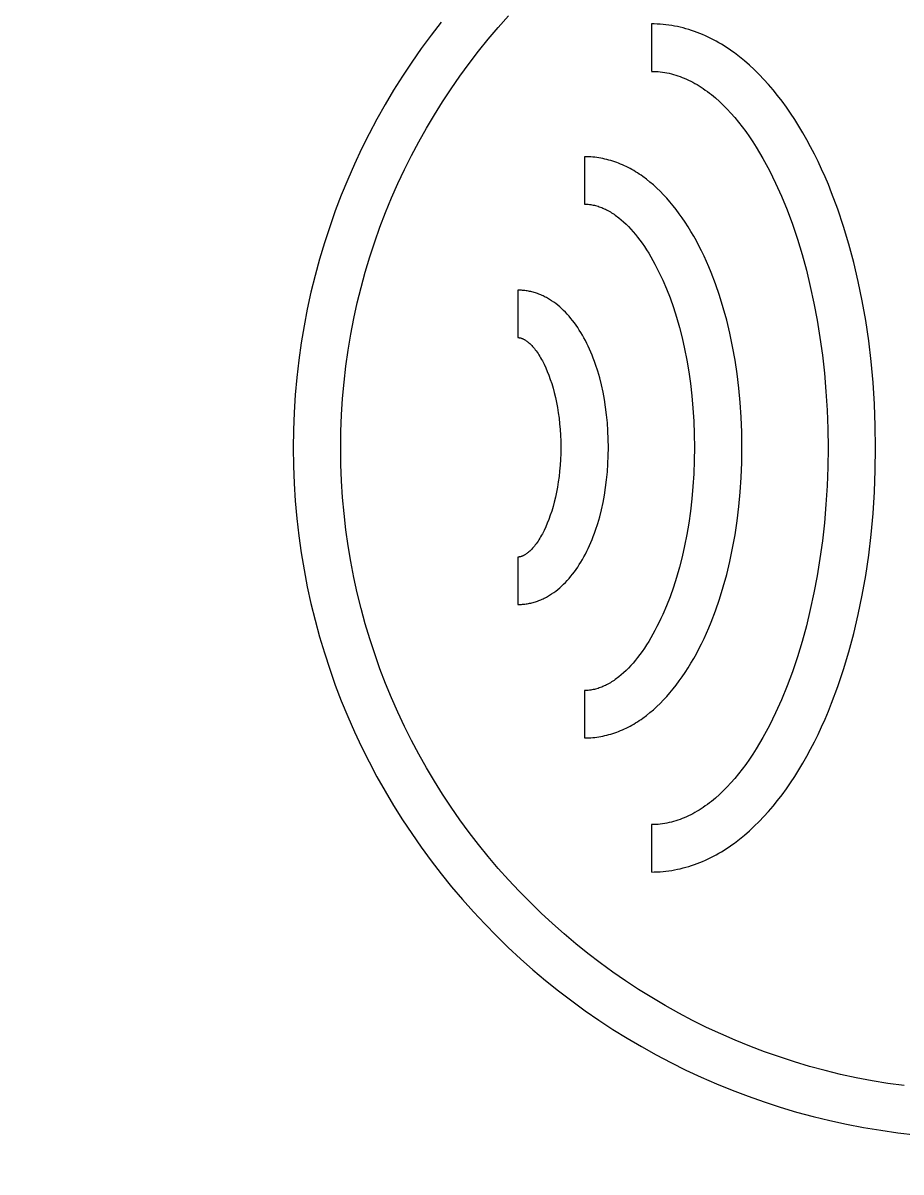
# Model space of a CAD drawing. Header units: millimetres. Extents: x -219 to 4970, y -9 to 3393.
# Drawn here: x 497.99 to 532.2, y 3040.81 to 3085.62 of the extents above; entities that cross this region are included whole.
import ezdxf

# ---------------------------------------------------------------- set-up
doc = ezdxf.new("R2010")
doc.units = ezdxf.units.MM
doc.layers.add('ZANO_R', color=7, linetype='Continuous', lineweight=0)
doc.layers.add('ZANO_W', color=1, linetype='Continuous', lineweight=0)
doc.styles.add('Arial', font='arial.ttf')
doc.styles.get("Standard").update_dxf_attribs({"font": 'ARIALUNI.TTF'})
doc.dimstyles.new('pl i ang', dxfattribs={"dimtxt": 50, "dimasz": 50, "dimexe": 1.25, "dimexo": 0.625, "dimgap": 10, "dimtad": 1, "dimtoh": 1, "dimtxsty": 'Standard', "dimcen": 2.5, "dimclrd": 1, "dimclre": 1, "dimclrt": 1, "dimadec": 0, "dimazin": 0, "dimtfac": 1, "dimtmove": 0, "dimatfit": 3, "dimfxl": 1, "dimarcsym": 1})

# ---------------------------------------------------------------- blocks, each defined once
blk = doc.blocks.new('*D480')
at = {"layer": 'ZANO_W', "color": 1, "lineweight": -2}
blk.add_arc((3941.475, 2679.364), 150.809, 99.55169, 164.75824, dxfattribs=at)
at = {"layer": 'ZANO_W', "color": 1}
for points in [[(3916.675, 2821.419), (3916.226, 2834.745), (3956.428, 2829.43)], [(3789.363, 2719.894), (3802.578, 2718.126), (3790.666, 2679.364)]]:
    blk.add_solid(points, dxfattribs=at)
at = {"layer": 'ZANO_W', "color": 1, "insert": (3819.669, 2813.909), "char_height": 40, "attachment_point": 5, "rotation": 42.155, "style": 'Arial'}
blk.add_mtext('96%%d', dxfattribs=at)

msp = doc.modelspace()

# ---------------------------------------------------------------- linework, layer by layer
at = {"layer": 'ZANO_R'}
for p, q in [((516.51, 3085.445), (516.911, 3085.895)), ((514.283, 3085.657), (513.888, 3085.143)), ((516.12, 3084.985), (516.51, 3085.445)), ((522.589, 3085.581), (522.474, 3085.583)), ((522.474, 3085.583), (522.474, 3083.735)), ((522.703, 3085.577), (522.589, 3085.581)), ((522.817, 3085.571), (522.703, 3085.577)), ((522.931, 3085.561), (522.817, 3085.571)), ((523.044, 3085.55), (522.931, 3085.561)), ((523.156, 3085.535), (523.044, 3085.55)), ((523.268, 3085.518), (523.156, 3085.535)), ((523.38, 3085.499), (523.268, 3085.518)), ((523.491, 3085.477), (523.38, 3085.499)), ((523.602, 3085.452), (523.491, 3085.477)), ((523.712, 3085.425), (523.602, 3085.452)), ((523.822, 3085.395), (523.712, 3085.425)), ((523.931, 3085.363), (523.822, 3085.395)), ((524.04, 3085.329), (523.931, 3085.363)), ((513.888, 3085.143), (513.505, 3084.62)), ((515.741, 3084.516), (516.12, 3084.985)), ((524.149, 3085.292), (524.04, 3085.329)), ((524.257, 3085.252), (524.149, 3085.292)), ((524.364, 3085.21), (524.257, 3085.252)), ((524.471, 3085.166), (524.364, 3085.21)), ((524.577, 3085.12), (524.471, 3085.166)), ((524.683, 3085.071), (524.577, 3085.12)), ((524.788, 3085.019), (524.683, 3085.071)), ((524.893, 3084.965), (524.788, 3085.019)), ((524.997, 3084.909), (524.893, 3084.965)), ((525.1, 3084.851), (524.997, 3084.909)), ((513.505, 3084.62), (513.134, 3084.088)), ((515.373, 3084.038), (515.741, 3084.516)), ((525.203, 3084.79), (525.1, 3084.851)), ((525.305, 3084.727), (525.203, 3084.79)), ((525.407, 3084.662), (525.305, 3084.727)), ((525.508, 3084.595), (525.407, 3084.662)), ((525.609, 3084.525), (525.508, 3084.595)), ((525.709, 3084.453), (525.609, 3084.525)), ((525.907, 3084.303), (525.709, 3084.453)), ((513.134, 3084.088), (512.776, 3083.546)), ((515.016, 3083.551), (515.373, 3084.038)), ((526.102, 3084.144), (525.907, 3084.303)), ((526.295, 3083.976), (526.102, 3084.144)), ((512.776, 3083.546), (512.431, 3082.995)), ((514.671, 3083.055), (515.016, 3083.551)), ((522.474, 3083.734), (522.562, 3083.733)), ((522.562, 3083.733), (522.649, 3083.729)), ((522.649, 3083.729), (522.736, 3083.723)), ((522.736, 3083.723), (522.822, 3083.715)), ((522.822, 3083.715), (522.909, 3083.704)), ((522.909, 3083.704), (522.995, 3083.69)), ((522.995, 3083.69), (523.081, 3083.675)), ((523.081, 3083.675), (523.167, 3083.657)), ((523.167, 3083.657), (523.252, 3083.636)), ((523.252, 3083.636), (523.337, 3083.614)), ((523.337, 3083.614), (523.422, 3083.589)), ((523.422, 3083.589), (523.506, 3083.561)), ((523.506, 3083.561), (523.591, 3083.532)), ((526.485, 3083.8), (526.295, 3083.976)), ((526.672, 3083.615), (526.485, 3083.8)), ((526.857, 3083.422), (526.672, 3083.615)), ((523.591, 3083.532), (523.674, 3083.5)), ((523.674, 3083.5), (523.758, 3083.466)), ((523.758, 3083.466), (523.841, 3083.43)), ((523.841, 3083.43), (523.924, 3083.391)), ((523.924, 3083.391), (524.007, 3083.35)), ((524.007, 3083.35), (524.089, 3083.307)), ((524.089, 3083.307), (524.171, 3083.262)), ((524.171, 3083.262), (524.253, 3083.215)), ((524.253, 3083.215), (524.334, 3083.166)), ((524.334, 3083.166), (524.415, 3083.114)), ((524.415, 3083.114), (524.495, 3083.061)), ((527.038, 3083.221), (526.857, 3083.422)), ((527.217, 3083.012), (527.038, 3083.221)), ((512.431, 3082.995), (512.099, 3082.436)), ((514.338, 3082.55), (514.671, 3083.055)), ((524.495, 3083.061), (524.575, 3083.005)), ((524.575, 3083.005), (524.655, 3082.948)), ((524.655, 3082.948), (524.734, 3082.888)), ((524.734, 3082.888), (524.813, 3082.826)), ((524.813, 3082.826), (524.891, 3082.762)), ((524.891, 3082.762), (524.969, 3082.696)), ((524.969, 3082.696), (525.124, 3082.559)), ((527.392, 3082.795), (527.217, 3083.012)), ((527.565, 3082.571), (527.392, 3082.795)), ((512.099, 3082.436), (511.78, 3081.868)), ((514.017, 3082.038), (514.338, 3082.55)), ((525.124, 3082.559), (525.277, 3082.413)), ((525.277, 3082.413), (525.428, 3082.26)), ((525.428, 3082.26), (525.577, 3082.099)), ((527.734, 3082.339), (527.565, 3082.571)), ((527.9, 3082.099), (527.734, 3082.339)), ((511.78, 3081.868), (511.475, 3081.292)), ((513.707, 3081.517), (514.017, 3082.038)), ((525.577, 3082.099), (525.724, 3081.931)), ((525.724, 3081.931), (525.869, 3081.756)), ((525.869, 3081.756), (526.012, 3081.573)), ((528.063, 3081.852), (527.9, 3082.099)), ((528.223, 3081.597), (528.063, 3081.852)), ((513.41, 3080.988), (513.707, 3081.517)), ((526.012, 3081.573), (526.153, 3081.383)), ((526.153, 3081.383), (526.292, 3081.186)), ((528.379, 3081.336), (528.223, 3081.597)), ((528.531, 3081.067), (528.379, 3081.336)), ((511.475, 3081.292), (511.183, 3080.708)), ((513.126, 3080.451), (513.41, 3080.988)), ((526.292, 3081.186), (526.428, 3080.982)), ((526.428, 3080.982), (526.563, 3080.772)), ((528.681, 3080.792), (528.531, 3081.067)), ((511.183, 3080.708), (510.905, 3080.116)), ((512.854, 3079.907), (513.126, 3080.451)), ((519.951, 3080.403), (519.871, 3080.404)), ((519.871, 3080.404), (519.871, 3078.555)), ((520.031, 3080.4), (519.951, 3080.403)), ((526.563, 3080.772), (526.694, 3080.555)), ((526.694, 3080.555), (526.824, 3080.332)), ((528.826, 3080.509), (528.681, 3080.792)), ((528.968, 3080.221), (528.826, 3080.509)), ((510.905, 3080.116), (510.642, 3079.516)), ((520.111, 3080.395), (520.031, 3080.4)), ((520.191, 3080.389), (520.111, 3080.395)), ((520.27, 3080.381), (520.191, 3080.389)), ((520.349, 3080.371), (520.27, 3080.381)), ((520.428, 3080.36), (520.349, 3080.371)), ((520.507, 3080.346), (520.428, 3080.36)), ((520.585, 3080.331), (520.507, 3080.346)), ((520.662, 3080.314), (520.585, 3080.331)), ((520.74, 3080.296), (520.662, 3080.314)), ((520.817, 3080.275), (520.74, 3080.296)), ((520.894, 3080.253), (520.817, 3080.275)), ((520.97, 3080.23), (520.894, 3080.253)), ((521.046, 3080.204), (520.97, 3080.23)), ((521.122, 3080.177), (521.046, 3080.204)), ((521.197, 3080.149), (521.122, 3080.177)), ((521.272, 3080.118), (521.197, 3080.149)), ((521.347, 3080.086), (521.272, 3080.118)), ((521.421, 3080.053), (521.347, 3080.086)), ((521.495, 3080.018), (521.421, 3080.053)), ((521.568, 3079.981), (521.495, 3080.018)), ((521.642, 3079.942), (521.568, 3079.981)), ((526.824, 3080.332), (526.95, 3080.102)), ((526.95, 3080.102), (527.075, 3079.866)), ((529.106, 3079.925), (528.968, 3080.221)), ((510.642, 3079.516), (510.392, 3078.908)), ((512.596, 3079.356), (512.854, 3079.907)), ((521.714, 3079.902), (521.642, 3079.942)), ((521.786, 3079.861), (521.714, 3079.902)), ((521.858, 3079.818), (521.786, 3079.861)), ((521.93, 3079.773), (521.858, 3079.818)), ((522.001, 3079.727), (521.93, 3079.773)), ((522.071, 3079.679), (522.001, 3079.727)), ((522.141, 3079.63), (522.071, 3079.679)), ((522.28, 3079.527), (522.141, 3079.63)), ((522.418, 3079.417), (522.28, 3079.527)), ((527.075, 3079.866), (527.196, 3079.624)), ((527.196, 3079.624), (527.315, 3079.376)), ((529.241, 3079.623), (529.106, 3079.925)), ((529.371, 3079.315), (529.241, 3079.623)), ((512.35, 3078.797), (512.596, 3079.356)), ((522.553, 3079.302), (522.418, 3079.417)), ((522.686, 3079.182), (522.553, 3079.302)), ((522.818, 3079.055), (522.686, 3079.182)), ((527.315, 3079.376), (527.545, 3078.863)), ((529.498, 3079), (529.371, 3079.315)), ((510.392, 3078.908), (510.158, 3078.294)), ((512.118, 3078.231), (512.35, 3078.797)), ((522.947, 3078.923), (522.818, 3079.055)), ((523.075, 3078.785), (522.947, 3078.923)), ((523.2, 3078.642), (523.075, 3078.785)), ((523.323, 3078.494), (523.2, 3078.642)), ((527.545, 3078.863), (527.763, 3078.327)), ((529.739, 3078.354), (529.498, 3079)), ((510.158, 3078.294), (509.938, 3077.672)), ((511.899, 3077.659), (512.118, 3078.231)), ((519.871, 3078.555), (519.918, 3078.554)), ((519.918, 3078.554), (519.966, 3078.552)), ((519.966, 3078.552), (520.014, 3078.549)), ((520.014, 3078.549), (520.061, 3078.544)), ((520.061, 3078.544), (520.109, 3078.537)), ((520.109, 3078.537), (520.157, 3078.53)), ((520.157, 3078.53), (520.205, 3078.521)), ((520.205, 3078.521), (520.252, 3078.51)), ((520.252, 3078.51), (520.3, 3078.498)), ((520.3, 3078.498), (520.348, 3078.485)), ((520.348, 3078.485), (520.396, 3078.47)), ((520.396, 3078.47), (520.444, 3078.454)), ((520.444, 3078.454), (520.492, 3078.437)), ((520.492, 3078.437), (520.54, 3078.418)), ((520.54, 3078.418), (520.588, 3078.398)), ((520.588, 3078.398), (520.636, 3078.377)), ((520.636, 3078.377), (520.684, 3078.354)), ((520.684, 3078.354), (520.732, 3078.33)), ((520.732, 3078.33), (520.779, 3078.305)), ((520.779, 3078.305), (520.827, 3078.278)), ((520.827, 3078.278), (520.875, 3078.25)), ((520.875, 3078.25), (520.923, 3078.221)), ((520.923, 3078.221), (520.97, 3078.191)), ((520.97, 3078.191), (521.018, 3078.159)), ((523.444, 3078.34), (523.323, 3078.494)), ((523.563, 3078.181), (523.444, 3078.34)), ((523.68, 3078.016), (523.563, 3078.181)), ((527.763, 3078.327), (527.97, 3077.77)), ((529.964, 3077.683), (529.739, 3078.354)), ((521.018, 3078.159), (521.065, 3078.126)), ((521.065, 3078.126), (521.112, 3078.092)), ((521.112, 3078.092), (521.159, 3078.056)), ((521.159, 3078.056), (521.207, 3078.019)), ((521.207, 3078.019), (521.3, 3077.942)), ((521.3, 3077.942), (521.394, 3077.859)), ((521.394, 3077.859), (521.486, 3077.772)), ((521.486, 3077.772), (521.578, 3077.68)), ((523.794, 3077.847), (523.68, 3078.016)), ((523.906, 3077.673), (523.794, 3077.847)), ((527.97, 3077.77), (528.164, 3077.192)), ((509.938, 3077.672), (509.733, 3077.044)), ((511.694, 3077.08), (511.899, 3077.659)), ((521.578, 3077.68), (521.67, 3077.583)), ((521.67, 3077.583), (521.761, 3077.481)), ((521.761, 3077.481), (521.85, 3077.375)), ((521.85, 3077.375), (521.939, 3077.264)), ((524.016, 3077.493), (523.906, 3077.673)), ((524.123, 3077.309), (524.016, 3077.493)), ((524.228, 3077.121), (524.123, 3077.309)), ((530.172, 3076.991), (529.964, 3077.683)), ((509.733, 3077.044), (509.543, 3076.409)), ((511.503, 3076.495), (511.694, 3077.08)), ((521.939, 3077.264), (522.028, 3077.148)), ((522.028, 3077.148), (522.115, 3077.028)), ((522.115, 3077.028), (522.201, 3076.904)), ((522.201, 3076.904), (522.286, 3076.774)), ((524.33, 3076.927), (524.228, 3077.121)), ((524.43, 3076.729), (524.33, 3076.927)), ((528.164, 3077.192), (528.345, 3076.596)), ((530.363, 3076.277), (530.172, 3076.991)), ((509.543, 3076.409), (509.368, 3075.767)), ((511.326, 3075.903), (511.503, 3076.495)), ((522.286, 3076.774), (522.37, 3076.641)), ((522.37, 3076.641), (522.452, 3076.503)), ((522.452, 3076.503), (522.534, 3076.361)), ((524.527, 3076.527), (524.43, 3076.729)), ((524.621, 3076.32), (524.527, 3076.527)), ((528.345, 3076.596), (528.513, 3075.981)), ((522.534, 3076.361), (522.614, 3076.215)), ((522.614, 3076.215), (522.693, 3076.064)), ((522.693, 3076.064), (522.77, 3075.909)), ((524.713, 3076.108), (524.621, 3076.32)), ((524.802, 3075.893), (524.713, 3076.108)), ((528.513, 3075.981), (528.667, 3075.349)), ((530.536, 3075.542), (530.363, 3076.277)), ((509.368, 3075.767), (509.209, 3075.12)), ((511.164, 3075.306), (511.326, 3075.903)), ((522.77, 3075.909), (522.846, 3075.751)), ((522.846, 3075.751), (522.92, 3075.588)), ((522.92, 3075.588), (523.064, 3075.25)), ((524.971, 3075.45), (524.802, 3075.893)), ((530.69, 3074.788), (530.536, 3075.542)), ((509.209, 3075.12), (509.066, 3074.466)), ((511.016, 3074.703), (511.164, 3075.306)), ((517.314, 3075.2), (517.267, 3075.2)), ((517.267, 3075.2), (517.267, 3073.64)), ((517.361, 3075.198), (517.314, 3075.2)), ((517.408, 3075.196), (517.361, 3075.198)), ((517.455, 3075.192), (517.408, 3075.196)), ((517.501, 3075.188), (517.455, 3075.192)), ((517.547, 3075.183), (517.501, 3075.188)), ((517.593, 3075.177), (517.547, 3075.183)), ((517.639, 3075.17), (517.593, 3075.177)), ((517.684, 3075.162), (517.639, 3075.17)), ((517.73, 3075.153), (517.684, 3075.162)), ((517.775, 3075.143), (517.73, 3075.153)), ((517.82, 3075.132), (517.775, 3075.143)), ((517.864, 3075.12), (517.82, 3075.132)), ((517.909, 3075.108), (517.864, 3075.12)), ((517.953, 3075.094), (517.909, 3075.108)), ((517.997, 3075.08), (517.953, 3075.094)), ((518.041, 3075.065), (517.997, 3075.08)), ((518.084, 3075.049), (518.041, 3075.065)), ((518.128, 3075.032), (518.084, 3075.049)), ((518.171, 3075.014), (518.128, 3075.032)), ((523.064, 3075.25), (523.201, 3074.897)), ((525.129, 3074.99), (524.971, 3075.45)), ((528.667, 3075.349), (528.807, 3074.7)), ((510.883, 3074.094), (511.016, 3074.703)), ((518.214, 3074.995), (518.171, 3075.014)), ((518.256, 3074.976), (518.214, 3074.995)), ((518.299, 3074.955), (518.256, 3074.976)), ((518.341, 3074.934), (518.299, 3074.955)), ((518.382, 3074.912), (518.341, 3074.934)), ((518.424, 3074.889), (518.382, 3074.912)), ((518.465, 3074.865), (518.424, 3074.889)), ((518.507, 3074.84), (518.465, 3074.865)), ((518.588, 3074.789), (518.507, 3074.84)), ((518.668, 3074.734), (518.588, 3074.789)), ((518.747, 3074.676), (518.668, 3074.734)), ((518.825, 3074.614), (518.747, 3074.676)), ((518.902, 3074.55), (518.825, 3074.614)), ((523.201, 3074.897), (523.33, 3074.528)), ((525.275, 3074.516), (525.129, 3074.99)), ((528.807, 3074.7), (528.932, 3074.037)), ((530.826, 3074.016), (530.69, 3074.788)), ((509.066, 3074.466), (508.939, 3073.807)), ((518.978, 3074.482), (518.902, 3074.55)), ((519.053, 3074.412), (518.978, 3074.482)), ((519.126, 3074.338), (519.053, 3074.412)), ((519.198, 3074.262), (519.126, 3074.338)), ((519.269, 3074.182), (519.198, 3074.262)), ((519.339, 3074.1), (519.269, 3074.182)), ((523.33, 3074.528), (523.452, 3074.145)), ((523.452, 3074.145), (523.566, 3073.748)), ((525.409, 3074.026), (525.275, 3074.516)), ((508.939, 3073.807), (508.828, 3073.142)), ((510.764, 3073.48), (510.883, 3074.094)), ((519.407, 3074.015), (519.339, 3074.1)), ((519.474, 3073.927), (519.407, 3074.015)), ((519.539, 3073.836), (519.474, 3073.927)), ((519.603, 3073.742), (519.539, 3073.836)), ((519.666, 3073.646), (519.603, 3073.742)), ((523.566, 3073.748), (523.671, 3073.336)), ((525.53, 3073.523), (525.409, 3074.026)), ((528.932, 3074.037), (529.042, 3073.358)), ((530.942, 3073.226), (530.826, 3074.016)), ((510.661, 3072.861), (510.764, 3073.48)), ((517.267, 3073.64), (517.267, 3073.372)), ((517.267, 3073.372), (517.267, 3073.357)), ((517.267, 3073.357), (517.267, 3073.352)), ((517.267, 3073.352), (517.275, 3073.352)), ((517.275, 3073.352), (517.283, 3073.351)), ((517.283, 3073.351), (517.291, 3073.351)), ((517.291, 3073.351), (517.299, 3073.35)), ((517.299, 3073.35), (517.307, 3073.35)), ((517.307, 3073.35), (517.315, 3073.349)), ((517.315, 3073.349), (517.323, 3073.348)), ((517.323, 3073.348), (517.331, 3073.347)), ((517.331, 3073.347), (517.339, 3073.345)), ((517.339, 3073.345), (517.347, 3073.344)), ((517.347, 3073.344), (517.363, 3073.34)), ((517.363, 3073.34), (517.38, 3073.336)), ((517.38, 3073.336), (517.396, 3073.332)), ((517.396, 3073.332), (517.413, 3073.327)), ((517.413, 3073.327), (517.429, 3073.321)), ((517.429, 3073.321), (517.446, 3073.314)), ((517.446, 3073.314), (517.463, 3073.307)), ((517.463, 3073.307), (517.48, 3073.3)), ((517.48, 3073.3), (517.497, 3073.291)), ((517.497, 3073.291), (517.514, 3073.283)), ((517.514, 3073.283), (517.531, 3073.273)), ((517.531, 3073.273), (517.548, 3073.263)), ((517.548, 3073.263), (517.565, 3073.253)), ((517.565, 3073.253), (517.583, 3073.242)), ((517.583, 3073.242), (517.6, 3073.23)), ((519.728, 3073.547), (519.666, 3073.646)), ((519.787, 3073.446), (519.728, 3073.547)), ((519.846, 3073.342), (519.787, 3073.446)), ((519.903, 3073.235), (519.846, 3073.342)), ((519.958, 3073.127), (519.903, 3073.235)), ((523.671, 3073.336), (523.767, 3072.911)), ((525.639, 3073.006), (525.53, 3073.523)), ((529.042, 3073.358), (529.137, 3072.667)), ((508.828, 3073.142), (508.734, 3072.472)), ((510.573, 3072.237), (510.661, 3072.861)), ((517.6, 3073.23), (517.617, 3073.217)), ((517.617, 3073.217), (517.635, 3073.205)), ((517.635, 3073.205), (517.652, 3073.191)), ((517.652, 3073.191), (517.67, 3073.177)), ((517.67, 3073.177), (517.687, 3073.163)), ((517.687, 3073.163), (517.705, 3073.147)), ((517.705, 3073.147), (517.74, 3073.115)), ((517.74, 3073.115), (517.775, 3073.081)), ((517.775, 3073.081), (517.811, 3073.045)), ((517.811, 3073.045), (517.846, 3073.006)), ((517.846, 3073.006), (517.881, 3072.965)), ((517.881, 3072.965), (517.917, 3072.922)), ((517.917, 3072.922), (517.952, 3072.877)), ((517.952, 3072.877), (517.987, 3072.83)), ((517.987, 3072.83), (518.022, 3072.781)), ((520.012, 3073.015), (519.958, 3073.127)), ((520.064, 3072.901), (520.012, 3073.015)), ((520.115, 3072.785), (520.064, 3072.901)), ((520.164, 3072.667), (520.115, 3072.785)), ((523.767, 3072.911), (523.853, 3072.473)), ((525.734, 3072.477), (525.639, 3073.006)), ((531.038, 3072.419), (530.942, 3073.226)), ((508.734, 3072.472), (508.656, 3071.797)), ((518.022, 3072.781), (518.057, 3072.729)), ((518.057, 3072.729), (518.091, 3072.676)), ((518.091, 3072.676), (518.125, 3072.62)), ((518.125, 3072.62), (518.159, 3072.563)), ((518.159, 3072.563), (518.193, 3072.503)), ((518.193, 3072.503), (518.226, 3072.442)), ((518.226, 3072.442), (518.292, 3072.313)), ((520.212, 3072.546), (520.164, 3072.667)), ((520.257, 3072.423), (520.212, 3072.546)), ((520.301, 3072.298), (520.257, 3072.423)), ((523.853, 3072.473), (523.929, 3072.022)), ((525.815, 3071.936), (525.734, 3072.477)), ((529.137, 3072.667), (529.215, 3071.964)), ((531.113, 3071.597), (531.038, 3072.419)), ((510.501, 3071.608), (510.573, 3072.237)), ((518.292, 3072.313), (518.356, 3072.177)), ((518.356, 3072.177), (518.418, 3072.032)), ((518.418, 3072.032), (518.477, 3071.881)), ((520.384, 3072.041), (520.301, 3072.298)), ((520.46, 3071.776), (520.384, 3072.041)), ((523.929, 3072.022), (523.995, 3071.559)), ((525.882, 3071.383), (525.815, 3071.936)), ((529.215, 3071.964), (529.277, 3071.249)), ((508.656, 3071.797), (508.595, 3071.116)), ((510.444, 3070.974), (510.501, 3071.608)), ((518.477, 3071.881), (518.535, 3071.722)), ((518.535, 3071.722), (518.589, 3071.557)), ((518.589, 3071.557), (518.641, 3071.384)), ((520.529, 3071.503), (520.46, 3071.776)), ((520.591, 3071.223), (520.529, 3071.503)), ((523.995, 3071.559), (524.05, 3071.084)), ((531.168, 3070.76), (531.113, 3071.597)), ((508.595, 3071.116), (508.552, 3070.431)), ((518.641, 3071.384), (518.689, 3071.205)), ((518.689, 3071.205), (518.734, 3071.018)), ((518.734, 3071.018), (518.776, 3070.826)), ((520.645, 3070.935), (520.591, 3071.223)), ((524.05, 3071.084), (524.093, 3070.597)), ((525.936, 3070.82), (525.882, 3071.383)), ((529.277, 3071.249), (529.322, 3070.524)), ((510.403, 3070.336), (510.444, 3070.974)), ((518.776, 3070.826), (518.813, 3070.627)), ((518.813, 3070.627), (518.846, 3070.422)), ((520.691, 3070.64), (520.645, 3070.935)), ((520.729, 3070.338), (520.691, 3070.64)), ((524.093, 3070.597), (524.125, 3070.099)), ((525.974, 3070.246), (525.936, 3070.82)), ((531.201, 3069.91), (531.168, 3070.76)), ((508.552, 3070.431), (508.525, 3069.742)), ((510.379, 3069.694), (510.403, 3070.336)), ((518.846, 3070.422), (518.875, 3070.211)), ((518.875, 3070.211), (518.899, 3069.994)), ((520.759, 3070.03), (520.729, 3070.338)), ((524.125, 3070.099), (524.144, 3069.591)), ((525.997, 3069.663), (525.974, 3070.246)), ((529.322, 3070.524), (529.349, 3069.789)), ((508.525, 3069.742), (508.517, 3069.048)), ((510.371, 3069.048), (510.379, 3069.694)), ((518.899, 3069.994), (518.918, 3069.772)), ((518.918, 3069.772), (518.932, 3069.544)), ((520.78, 3069.716), (520.759, 3070.03)), ((520.793, 3069.397), (520.78, 3069.716)), ((526.005, 3069.072), (525.997, 3069.663)), ((529.349, 3069.789), (529.358, 3069.047)), ((531.212, 3069.047), (531.201, 3069.91)), ((518.932, 3069.544), (518.941, 3069.31)), ((518.941, 3069.31), (518.944, 3069.072)), ((520.798, 3069.072), (520.793, 3069.397)), ((524.144, 3069.591), (524.151, 3069.072)), ((508.517, 3069.048), (508.525, 3068.355)), ((510.379, 3068.402), (510.371, 3069.048)), ((518.941, 3068.833), (518.932, 3068.6)), ((518.944, 3069.072), (518.941, 3068.833)), ((520.793, 3068.747), (520.798, 3069.072)), ((524.151, 3069.072), (524.144, 3068.553)), ((525.997, 3068.48), (526.005, 3069.072)), ((529.358, 3069.047), (529.349, 3068.304)), ((531.201, 3068.183), (531.212, 3069.047)), ((508.525, 3068.355), (508.552, 3067.665)), ((510.403, 3067.76), (510.379, 3068.402)), ((518.918, 3068.372), (518.899, 3068.149)), ((518.932, 3068.6), (518.918, 3068.372)), ((520.759, 3068.113), (520.78, 3068.427)), ((520.78, 3068.427), (520.793, 3068.747)), ((524.144, 3068.553), (524.125, 3068.044)), ((525.974, 3067.897), (525.997, 3068.48)), ((529.349, 3068.304), (529.322, 3067.57)), ((518.875, 3067.933), (518.846, 3067.722)), ((518.899, 3068.149), (518.875, 3067.933)), ((520.729, 3067.805), (520.759, 3068.113)), ((524.125, 3068.044), (524.093, 3067.546)), ((525.936, 3067.324), (525.974, 3067.897)), ((531.168, 3067.333), (531.201, 3068.183)), ((508.552, 3067.665), (508.595, 3066.98)), ((510.444, 3067.122), (510.403, 3067.76)), ((518.813, 3067.517), (518.776, 3067.318)), ((518.846, 3067.722), (518.813, 3067.517)), ((520.645, 3067.209), (520.691, 3067.504)), ((520.691, 3067.504), (520.729, 3067.805)), ((524.093, 3067.546), (524.05, 3067.06)), ((529.322, 3067.57), (529.277, 3066.845)), ((508.595, 3066.98), (508.656, 3066.3)), ((510.501, 3066.489), (510.444, 3067.122)), ((518.734, 3067.125), (518.689, 3066.939)), ((518.776, 3067.318), (518.734, 3067.125)), ((520.591, 3066.921), (520.645, 3067.209)), ((524.05, 3067.06), (523.995, 3066.585)), ((525.882, 3066.761), (525.936, 3067.324)), ((531.113, 3066.496), (531.168, 3067.333)), ((518.589, 3066.587), (518.535, 3066.422)), ((518.641, 3066.76), (518.589, 3066.587)), ((518.689, 3066.939), (518.641, 3066.76)), ((520.46, 3066.368), (520.529, 3066.641)), ((520.529, 3066.641), (520.591, 3066.921)), ((523.995, 3066.585), (523.929, 3066.121)), ((525.815, 3066.208), (525.882, 3066.761)), ((529.277, 3066.845), (529.215, 3066.13)), ((508.656, 3066.3), (508.734, 3065.625)), ((510.573, 3065.86), (510.501, 3066.489)), ((518.418, 3066.111), (518.356, 3065.967)), ((518.477, 3066.263), (518.418, 3066.111)), ((518.535, 3066.422), (518.477, 3066.263)), ((520.301, 3065.846), (520.384, 3066.103)), ((520.384, 3066.103), (520.46, 3066.368)), ((523.929, 3066.121), (523.853, 3065.67)), ((525.734, 3065.666), (525.815, 3066.208)), ((529.215, 3066.13), (529.137, 3065.426)), ((531.038, 3065.674), (531.113, 3066.496)), ((508.734, 3065.625), (508.828, 3064.955)), ((510.661, 3065.236), (510.573, 3065.86)), ((518.193, 3065.641), (518.159, 3065.581)), ((518.226, 3065.702), (518.193, 3065.641)), ((518.292, 3065.831), (518.226, 3065.702)), ((518.356, 3065.967), (518.292, 3065.831)), ((520.212, 3065.598), (520.257, 3065.721)), ((520.257, 3065.721), (520.301, 3065.846)), ((523.853, 3065.67), (523.767, 3065.232)), ((525.639, 3065.137), (525.734, 3065.666)), ((530.942, 3064.868), (531.038, 3065.674)), ((510.764, 3064.616), (510.661, 3065.236)), ((517.881, 3065.179), (517.846, 3065.138)), ((517.917, 3065.222), (517.881, 3065.179)), ((517.952, 3065.267), (517.917, 3065.222)), ((517.987, 3065.314), (517.952, 3065.267)), ((518.022, 3065.363), (517.987, 3065.314)), ((518.057, 3065.415), (518.022, 3065.363)), ((518.091, 3065.468), (518.057, 3065.415)), ((518.125, 3065.524), (518.091, 3065.468)), ((518.159, 3065.581), (518.125, 3065.524)), ((520.012, 3065.129), (520.064, 3065.242)), ((520.064, 3065.242), (520.115, 3065.359)), ((520.115, 3065.359), (520.164, 3065.477)), ((520.164, 3065.477), (520.212, 3065.598)), ((523.767, 3065.232), (523.671, 3064.807)), ((529.137, 3065.426), (529.042, 3064.735)), ((508.828, 3064.955), (508.939, 3064.29)), ((517.275, 3064.792), (517.267, 3064.792)), ((517.267, 3064.792), (517.267, 3062.944)), ((517.283, 3064.793), (517.275, 3064.792)), ((517.291, 3064.793), (517.283, 3064.793)), ((517.299, 3064.794), (517.291, 3064.793)), ((517.307, 3064.794), (517.299, 3064.794)), ((517.315, 3064.795), (517.307, 3064.794)), ((517.323, 3064.796), (517.315, 3064.795)), ((517.331, 3064.797), (517.323, 3064.796)), ((517.339, 3064.799), (517.331, 3064.797)), ((517.347, 3064.8), (517.339, 3064.799)), ((517.363, 3064.804), (517.347, 3064.8)), ((517.38, 3064.808), (517.363, 3064.804)), ((517.396, 3064.812), (517.38, 3064.808)), ((517.413, 3064.817), (517.396, 3064.812)), ((517.429, 3064.823), (517.413, 3064.817)), ((517.446, 3064.83), (517.429, 3064.823)), ((517.463, 3064.837), (517.446, 3064.83)), ((517.48, 3064.844), (517.463, 3064.837)), ((517.497, 3064.853), (517.48, 3064.844)), ((517.514, 3064.861), (517.497, 3064.853)), ((517.531, 3064.871), (517.514, 3064.861)), ((517.548, 3064.881), (517.531, 3064.871)), ((517.565, 3064.891), (517.548, 3064.881)), ((517.583, 3064.902), (517.565, 3064.891)), ((517.6, 3064.914), (517.583, 3064.902)), ((517.617, 3064.927), (517.6, 3064.914)), ((517.635, 3064.939), (517.617, 3064.927)), ((517.652, 3064.953), (517.635, 3064.939)), ((517.67, 3064.967), (517.652, 3064.953)), ((517.687, 3064.981), (517.67, 3064.967)), ((517.705, 3064.997), (517.687, 3064.981)), ((517.74, 3065.029), (517.705, 3064.997)), ((517.775, 3065.063), (517.74, 3065.029)), ((517.811, 3065.099), (517.775, 3065.063)), ((517.846, 3065.138), (517.811, 3065.099)), ((519.787, 3064.698), (519.846, 3064.802)), ((519.846, 3064.802), (519.903, 3064.908)), ((519.903, 3064.908), (519.958, 3065.017)), ((519.958, 3065.017), (520.012, 3065.129)), ((523.671, 3064.807), (523.566, 3064.396)), ((525.53, 3064.621), (525.639, 3065.137)), ((529.042, 3064.735), (528.932, 3064.057)), ((530.826, 3064.078), (530.942, 3064.868)), ((508.939, 3064.29), (509.066, 3063.63)), ((510.883, 3064.002), (510.764, 3064.616)), ((519.474, 3064.217), (519.539, 3064.308)), ((519.539, 3064.308), (519.603, 3064.402)), ((519.603, 3064.402), (519.666, 3064.498)), ((519.666, 3064.498), (519.728, 3064.596)), ((519.728, 3064.596), (519.787, 3064.698)), ((523.566, 3064.396), (523.452, 3063.998)), ((525.409, 3064.117), (525.53, 3064.621)), ((511.016, 3063.394), (510.883, 3064.002)), ((519.126, 3063.806), (519.198, 3063.882)), ((519.198, 3063.882), (519.269, 3063.962)), ((519.269, 3063.962), (519.339, 3064.044)), ((519.339, 3064.044), (519.407, 3064.129)), ((519.407, 3064.129), (519.474, 3064.217)), ((523.452, 3063.998), (523.33, 3063.615)), ((525.275, 3063.628), (525.409, 3064.117)), ((528.932, 3064.057), (528.807, 3063.393)), ((530.69, 3063.305), (530.826, 3064.078)), ((509.066, 3063.63), (509.209, 3062.977)), ((511.164, 3062.791), (511.016, 3063.394)), ((518.588, 3063.355), (518.668, 3063.41)), ((518.668, 3063.41), (518.747, 3063.468)), ((518.747, 3063.468), (518.825, 3063.53)), ((518.825, 3063.53), (518.902, 3063.594)), ((518.902, 3063.594), (518.978, 3063.662)), ((518.978, 3063.662), (519.053, 3063.732)), ((519.053, 3063.732), (519.126, 3063.806)), ((523.33, 3063.615), (523.201, 3063.247)), ((525.129, 3063.153), (525.275, 3063.628)), ((528.807, 3063.393), (528.667, 3062.745)), ((509.209, 3062.977), (509.368, 3062.329)), ((517.267, 3062.944), (517.314, 3062.944)), ((517.314, 3062.944), (517.361, 3062.946)), ((517.361, 3062.946), (517.408, 3062.948)), ((517.408, 3062.948), (517.455, 3062.952)), ((517.455, 3062.952), (517.501, 3062.956)), ((517.501, 3062.956), (517.547, 3062.961)), ((517.547, 3062.961), (517.593, 3062.967)), ((517.593, 3062.967), (517.639, 3062.974)), ((517.639, 3062.974), (517.684, 3062.982)), ((517.684, 3062.982), (517.73, 3062.991)), ((517.73, 3062.991), (517.775, 3063.001)), ((517.775, 3063.001), (517.82, 3063.012)), ((517.82, 3063.012), (517.864, 3063.024)), ((517.864, 3063.024), (517.909, 3063.036)), ((517.909, 3063.036), (517.953, 3063.05)), ((517.953, 3063.05), (517.997, 3063.064)), ((517.997, 3063.064), (518.041, 3063.079)), ((518.041, 3063.079), (518.084, 3063.095)), ((518.084, 3063.095), (518.128, 3063.112)), ((518.128, 3063.112), (518.171, 3063.13)), ((518.171, 3063.13), (518.214, 3063.149)), ((518.214, 3063.149), (518.256, 3063.168)), ((518.256, 3063.168), (518.299, 3063.189)), ((518.299, 3063.189), (518.341, 3063.21)), ((518.341, 3063.21), (518.382, 3063.232)), ((518.382, 3063.232), (518.424, 3063.255)), ((518.424, 3063.255), (518.465, 3063.279)), ((518.465, 3063.279), (518.507, 3063.304)), ((518.507, 3063.304), (518.588, 3063.355)), ((523.201, 3063.247), (523.064, 3062.894)), ((524.971, 3062.694), (525.129, 3063.153)), ((530.536, 3062.551), (530.69, 3063.305)), ((511.326, 3062.193), (511.164, 3062.791)), ((522.92, 3062.556), (522.846, 3062.393)), ((523.064, 3062.894), (522.92, 3062.556)), ((524.802, 3062.251), (524.971, 3062.694)), ((528.667, 3062.745), (528.513, 3062.113)), ((530.363, 3061.817), (530.536, 3062.551)), ((509.368, 3062.329), (509.543, 3061.688)), ((511.503, 3061.602), (511.326, 3062.193)), ((522.693, 3062.08), (522.614, 3061.929)), ((522.77, 3062.234), (522.693, 3062.08)), ((522.846, 3062.393), (522.77, 3062.234)), ((524.621, 3061.824), (524.713, 3062.035)), ((524.713, 3062.035), (524.802, 3062.251)), ((528.513, 3062.113), (528.345, 3061.498)), ((509.543, 3061.688), (509.733, 3061.053)), ((511.694, 3061.017), (511.503, 3061.602)), ((522.452, 3061.64), (522.37, 3061.503)), ((522.534, 3061.783), (522.452, 3061.64)), ((522.614, 3061.929), (522.534, 3061.783)), ((524.43, 3061.415), (524.527, 3061.617)), ((524.527, 3061.617), (524.621, 3061.824)), ((530.172, 3061.103), (530.363, 3061.817)), ((522.201, 3061.24), (522.115, 3061.115)), ((522.286, 3061.369), (522.201, 3061.24)), ((522.37, 3061.503), (522.286, 3061.369)), ((524.228, 3061.023), (524.33, 3061.217)), ((524.33, 3061.217), (524.43, 3061.415)), ((528.345, 3061.498), (528.164, 3060.901)), ((509.733, 3061.053), (509.938, 3060.424)), ((511.899, 3060.438), (511.694, 3061.017)), ((521.85, 3060.769), (521.761, 3060.662)), ((521.939, 3060.88), (521.85, 3060.769)), ((522.028, 3060.995), (521.939, 3060.88)), ((522.115, 3061.115), (522.028, 3060.995)), ((524.016, 3060.65), (524.123, 3060.834)), ((524.123, 3060.834), (524.228, 3061.023)), ((528.164, 3060.901), (527.97, 3060.324)), ((529.964, 3060.41), (530.172, 3061.103)), ((509.938, 3060.424), (510.158, 3059.803)), ((512.118, 3059.865), (511.899, 3060.438)), ((521.394, 3060.284), (521.3, 3060.202)), ((521.486, 3060.372), (521.394, 3060.284)), ((521.578, 3060.464), (521.486, 3060.372)), ((521.67, 3060.561), (521.578, 3060.464)), ((521.761, 3060.662), (521.67, 3060.561)), ((523.68, 3060.127), (523.794, 3060.297)), ((523.794, 3060.297), (523.906, 3060.471)), ((523.906, 3060.471), (524.016, 3060.65)), ((527.97, 3060.324), (527.763, 3059.767)), ((529.739, 3059.74), (529.964, 3060.41)), ((510.158, 3059.803), (510.392, 3059.188)), ((512.35, 3059.3), (512.118, 3059.865)), ((520.732, 3059.813), (520.684, 3059.789)), ((520.779, 3059.839), (520.732, 3059.813)), ((520.827, 3059.865), (520.779, 3059.839)), ((520.875, 3059.893), (520.827, 3059.865)), ((520.923, 3059.922), (520.875, 3059.893)), ((520.97, 3059.953), (520.923, 3059.922)), ((521.018, 3059.985), (520.97, 3059.953)), ((521.065, 3060.018), (521.018, 3059.985)), ((521.112, 3060.052), (521.065, 3060.018)), ((521.159, 3060.088), (521.112, 3060.052)), ((521.207, 3060.124), (521.159, 3060.088)), ((521.3, 3060.202), (521.207, 3060.124)), ((523.323, 3059.65), (523.444, 3059.804)), ((523.444, 3059.804), (523.563, 3059.963)), ((523.563, 3059.963), (523.68, 3060.127)), ((519.918, 3059.589), (519.871, 3059.588)), ((519.871, 3059.588), (519.871, 3058.029)), ((519.966, 3059.591), (519.918, 3059.589)), ((520.014, 3059.595), (519.966, 3059.591)), ((520.061, 3059.6), (520.014, 3059.595)), ((520.109, 3059.606), (520.061, 3059.6)), ((520.157, 3059.614), (520.109, 3059.606)), ((520.205, 3059.623), (520.157, 3059.614)), ((520.252, 3059.634), (520.205, 3059.623)), ((520.3, 3059.645), (520.252, 3059.634)), ((520.348, 3059.659), (520.3, 3059.645)), ((520.396, 3059.673), (520.348, 3059.659)), ((520.444, 3059.689), (520.396, 3059.673)), ((520.492, 3059.707), (520.444, 3059.689)), ((520.54, 3059.725), (520.492, 3059.707)), ((520.588, 3059.745), (520.54, 3059.725)), ((520.636, 3059.767), (520.588, 3059.745)), ((520.684, 3059.789), (520.636, 3059.767)), ((522.947, 3059.221), (523.075, 3059.358)), ((523.075, 3059.358), (523.2, 3059.501)), ((523.2, 3059.501), (523.323, 3059.65)), ((527.763, 3059.767), (527.545, 3059.231)), ((529.498, 3059.093), (529.739, 3059.74)), ((510.392, 3059.188), (510.642, 3058.581)), ((512.596, 3058.741), (512.35, 3059.3)), ((522.553, 3058.841), (522.686, 3058.962)), ((522.686, 3058.962), (522.818, 3059.088)), ((522.818, 3059.088), (522.947, 3059.221)), ((527.545, 3059.231), (527.315, 3058.718)), ((529.371, 3058.779), (529.498, 3059.093)), ((510.642, 3058.581), (510.905, 3057.981)), ((512.854, 3058.19), (512.596, 3058.741)), ((522.001, 3058.417), (522.071, 3058.465)), ((522.071, 3058.465), (522.141, 3058.514)), ((522.141, 3058.514), (522.28, 3058.617)), ((522.28, 3058.617), (522.418, 3058.726)), ((522.418, 3058.726), (522.553, 3058.841)), ((527.196, 3058.47), (527.075, 3058.228)), ((527.315, 3058.718), (527.196, 3058.47)), ((529.106, 3058.169), (529.241, 3058.471)), ((529.241, 3058.471), (529.371, 3058.779)), ((513.126, 3057.645), (512.854, 3058.19)), ((519.871, 3058.029), (519.871, 3057.761)), ((521.197, 3057.995), (521.272, 3058.025)), ((521.272, 3058.025), (521.347, 3058.057)), ((521.347, 3058.057), (521.421, 3058.091)), ((521.421, 3058.091), (521.495, 3058.126)), ((521.495, 3058.126), (521.568, 3058.163)), ((521.568, 3058.163), (521.642, 3058.201)), ((521.642, 3058.201), (521.714, 3058.241)), ((521.714, 3058.241), (521.786, 3058.283)), ((521.786, 3058.283), (521.858, 3058.326)), ((521.858, 3058.326), (521.93, 3058.371)), ((521.93, 3058.371), (522.001, 3058.417)), ((527.075, 3058.228), (526.95, 3057.992)), ((528.968, 3057.873), (529.106, 3058.169)), ((510.905, 3057.981), (511.183, 3057.389)), ((513.41, 3057.109), (513.126, 3057.645)), ((519.871, 3057.761), (519.871, 3057.745)), ((519.871, 3057.745), (519.871, 3057.74)), ((519.871, 3057.74), (519.951, 3057.741)), ((519.951, 3057.741), (520.031, 3057.744)), ((520.031, 3057.744), (520.111, 3057.748)), ((520.111, 3057.748), (520.191, 3057.754)), ((520.191, 3057.754), (520.27, 3057.763)), ((520.27, 3057.763), (520.349, 3057.772)), ((520.349, 3057.772), (520.428, 3057.784)), ((520.428, 3057.784), (520.507, 3057.797)), ((520.507, 3057.797), (520.585, 3057.813)), ((520.585, 3057.813), (520.662, 3057.829)), ((520.662, 3057.829), (520.74, 3057.848)), ((520.74, 3057.848), (520.817, 3057.868)), ((520.817, 3057.868), (520.894, 3057.89)), ((520.894, 3057.89), (520.97, 3057.914)), ((520.97, 3057.914), (521.046, 3057.939)), ((521.046, 3057.939), (521.122, 3057.966)), ((521.122, 3057.966), (521.197, 3057.995)), ((526.824, 3057.762), (526.694, 3057.539)), ((526.95, 3057.992), (526.824, 3057.762)), ((528.681, 3057.302), (528.826, 3057.584)), ((528.826, 3057.584), (528.968, 3057.873)), ((511.183, 3057.389), (511.475, 3056.805)), ((513.707, 3056.58), (513.41, 3057.109)), ((526.428, 3057.111), (526.292, 3056.908)), ((526.563, 3057.322), (526.428, 3057.111)), ((526.694, 3057.539), (526.563, 3057.322)), ((528.531, 3057.026), (528.681, 3057.302)), ((511.475, 3056.805), (511.78, 3056.228)), ((526.153, 3056.711), (526.012, 3056.521)), ((526.292, 3056.908), (526.153, 3056.711)), ((528.223, 3056.496), (528.379, 3056.758)), ((528.379, 3056.758), (528.531, 3057.026)), ((511.78, 3056.228), (512.099, 3055.661)), ((514.017, 3056.059), (513.707, 3056.58)), ((525.869, 3056.338), (525.724, 3056.163)), ((526.012, 3056.521), (525.869, 3056.338)), ((527.9, 3055.995), (528.063, 3056.242)), ((528.063, 3056.242), (528.223, 3056.496)), ((514.338, 3055.546), (514.017, 3056.059)), ((525.428, 3055.834), (525.277, 3055.681)), ((525.577, 3055.994), (525.428, 3055.834)), ((525.724, 3056.163), (525.577, 3055.994)), ((527.734, 3055.755), (527.9, 3055.995)), ((512.099, 3055.661), (512.431, 3055.101)), ((514.671, 3055.042), (514.338, 3055.546)), ((524.891, 3055.332), (524.813, 3055.268)), ((524.969, 3055.397), (524.891, 3055.332)), ((525.124, 3055.535), (524.969, 3055.397)), ((525.277, 3055.681), (525.124, 3055.535)), ((527.392, 3055.298), (527.565, 3055.523)), ((527.565, 3055.523), (527.734, 3055.755)), ((512.431, 3055.101), (512.776, 3054.551)), ((515.016, 3054.546), (514.671, 3055.042)), ((524.253, 3054.879), (524.171, 3054.831)), ((524.334, 3054.928), (524.253, 3054.879)), ((524.415, 3054.979), (524.334, 3054.928)), ((524.495, 3055.033), (524.415, 3054.979)), ((524.575, 3055.089), (524.495, 3055.033)), ((524.655, 3055.146), (524.575, 3055.089)), ((524.734, 3055.206), (524.655, 3055.146)), ((524.813, 3055.268), (524.734, 3055.206)), ((526.857, 3054.672), (527.038, 3054.873)), ((527.038, 3054.873), (527.217, 3055.082)), ((527.217, 3055.082), (527.392, 3055.298)), ((512.776, 3054.551), (513.134, 3054.009)), ((515.373, 3054.059), (515.016, 3054.546)), ((523.081, 3054.419), (522.995, 3054.404)), ((523.167, 3054.437), (523.081, 3054.419)), ((523.252, 3054.458), (523.167, 3054.437)), ((523.337, 3054.48), (523.252, 3054.458)), ((523.422, 3054.505), (523.337, 3054.48)), ((523.506, 3054.533), (523.422, 3054.505)), ((523.591, 3054.562), (523.506, 3054.533)), ((523.674, 3054.594), (523.591, 3054.562)), ((523.758, 3054.628), (523.674, 3054.594)), ((523.841, 3054.664), (523.758, 3054.628)), ((523.924, 3054.703), (523.841, 3054.664)), ((524.007, 3054.744), (523.924, 3054.703)), ((524.089, 3054.786), (524.007, 3054.744)), ((524.171, 3054.831), (524.089, 3054.786)), ((526.485, 3054.294), (526.672, 3054.479)), ((526.672, 3054.479), (526.857, 3054.672)), ((513.134, 3054.009), (513.505, 3053.477)), ((515.741, 3053.58), (515.373, 3054.059)), ((522.562, 3054.361), (522.474, 3054.36)), ((522.474, 3054.36), (522.474, 3052.513)), ((522.649, 3054.365), (522.562, 3054.361)), ((522.736, 3054.371), (522.649, 3054.365)), ((522.822, 3054.379), (522.736, 3054.371)), ((522.909, 3054.39), (522.822, 3054.379)), ((522.995, 3054.404), (522.909, 3054.39)), ((526.102, 3053.95), (526.295, 3054.118)), ((526.295, 3054.118), (526.485, 3054.294)), ((516.12, 3053.111), (515.741, 3053.58)), ((525.508, 3053.499), (525.609, 3053.569)), ((525.609, 3053.569), (525.709, 3053.641)), ((525.709, 3053.641), (525.907, 3053.791)), ((525.907, 3053.791), (526.102, 3053.95)), ((513.505, 3053.477), (513.888, 3052.953)), ((516.51, 3052.652), (516.12, 3053.111)), ((524.683, 3053.023), (524.788, 3053.075)), ((524.788, 3053.075), (524.893, 3053.128)), ((524.893, 3053.128), (524.997, 3053.184)), ((524.997, 3053.184), (525.1, 3053.243)), ((525.1, 3053.243), (525.203, 3053.303)), ((525.203, 3053.303), (525.305, 3053.366)), ((525.305, 3053.366), (525.407, 3053.432)), ((525.407, 3053.432), (525.508, 3053.499)), ((513.888, 3052.953), (514.283, 3052.44)), ((516.911, 3052.201), (516.51, 3052.652)), ((523.491, 3052.617), (523.602, 3052.642)), ((523.602, 3052.642), (523.712, 3052.669)), ((523.712, 3052.669), (523.822, 3052.699)), ((523.822, 3052.699), (523.931, 3052.731)), ((523.931, 3052.731), (524.04, 3052.765)), ((524.04, 3052.765), (524.149, 3052.802)), ((524.149, 3052.802), (524.257, 3052.842)), ((524.257, 3052.842), (524.364, 3052.883)), ((524.364, 3052.883), (524.471, 3052.928)), ((524.471, 3052.928), (524.577, 3052.974)), ((524.577, 3052.974), (524.683, 3053.023)), ((514.283, 3052.44), (514.69, 3051.936)), ((517.323, 3051.761), (516.911, 3052.201)), ((522.474, 3052.511), (522.589, 3052.513)), ((522.589, 3052.513), (522.703, 3052.517)), ((522.703, 3052.517), (522.817, 3052.523)), ((522.817, 3052.523), (522.931, 3052.532)), ((522.931, 3052.532), (523.044, 3052.544)), ((523.044, 3052.544), (523.156, 3052.559)), ((523.156, 3052.559), (523.268, 3052.576)), ((523.268, 3052.576), (523.38, 3052.595)), ((523.38, 3052.595), (523.491, 3052.617)), ((514.69, 3051.936), (515.109, 3051.443)), ((517.745, 3051.33), (517.323, 3051.761)), ((515.109, 3051.443), (515.539, 3050.959)), ((518.177, 3050.91), (517.745, 3051.33)), ((515.539, 3050.959), (515.981, 3050.486)), ((518.618, 3050.5), (518.177, 3050.91)), ((515.981, 3050.486), (516.434, 3050.024)), ((519.07, 3050.1), (518.618, 3050.5)), ((516.434, 3050.024), (516.898, 3049.572)), ((519.531, 3049.711), (519.07, 3050.1)), ((516.898, 3049.572), (517.372, 3049.132)), ((520.002, 3049.333), (519.531, 3049.711)), ((517.372, 3049.132), (517.857, 3048.703)), ((520.482, 3048.966), (520.002, 3049.333)), ((517.857, 3048.703), (518.352, 3048.285)), ((520.97, 3048.611), (520.482, 3048.966)), ((521.468, 3048.267), (520.97, 3048.611)), ((518.352, 3048.285), (518.858, 3047.879)), ((521.974, 3047.934), (521.468, 3048.267)), ((518.858, 3047.879), (519.373, 3047.485)), ((522.488, 3047.614), (521.974, 3047.934)), ((519.373, 3047.485), (519.898, 3047.104)), ((523.011, 3047.305), (522.488, 3047.614)), ((523.541, 3047.009), (523.011, 3047.305)), ((519.898, 3047.104), (520.432, 3046.734)), ((524.08, 3046.726), (523.541, 3047.009)), ((520.432, 3046.734), (520.975, 3046.377)), ((520.975, 3046.377), (521.527, 3046.033)), ((524.625, 3046.455), (524.08, 3046.726)), ((525.179, 3046.197), (524.625, 3046.455)), ((521.527, 3046.033), (522.088, 3045.702)), ((525.739, 3045.952), (525.179, 3046.197)), ((526.306, 3045.721), (525.739, 3045.952)), ((522.088, 3045.702), (522.658, 3045.384)), ((526.881, 3045.503), (526.306, 3045.721)), ((527.461, 3045.299), (526.881, 3045.503)), ((522.658, 3045.384), (523.236, 3045.08)), ((523.236, 3045.08), (523.822, 3044.789)), ((528.048, 3045.108), (527.461, 3045.299)), ((528.642, 3044.932), (528.048, 3045.108)), ((523.822, 3044.789), (524.416, 3044.512)), ((529.241, 3044.77), (528.642, 3044.932)), ((529.846, 3044.622), (529.241, 3044.77)), ((530.456, 3044.489), (529.846, 3044.622)), ((524.416, 3044.512), (525.018, 3044.25)), ((525.018, 3044.25), (525.627, 3044.001)), ((531.072, 3044.372), (530.456, 3044.489)), ((531.694, 3044.269), (531.072, 3044.372)), ((532.32, 3044.181), (531.694, 3044.269)), ((525.627, 3044.001), (526.244, 3043.767)), ((526.244, 3043.767), (526.867, 3043.548)), ((526.867, 3043.548), (527.497, 3043.343)), ((527.497, 3043.343), (528.134, 3043.154)), ((528.134, 3043.154), (528.778, 3042.98)), ((528.778, 3042.98), (529.427, 3042.821)), ((529.427, 3042.821), (530.083, 3042.679)), ((530.083, 3042.679), (530.745, 3042.552)), ((530.745, 3042.552), (531.411, 3042.442)), ((531.411, 3042.442), (532.084, 3042.348)), ((532.084, 3042.348), (532.761, 3042.27))]:
    msp.add_line(p, q, dxfattribs=at)

# ---------------------------------------------------------------- dimensions: what is measured, and where the dimension line sits
at = {"layer": 'ZANO_W'}
dim = msp.add_angular_dim_2l(base=(3874.876, 2814.671), line1=((-70.179, 2679.364), (4806.115, 2679.364)), line2=((3941.541, 2680.022), (3985.358, 3119.784)), dimstyle='pl i ang', override={"dimtxt": 40, "dimasz": 40, "dimexe": 10, "dimexo": 10, "dimtoh": 0, "dimdec": 0, "dimtxsty": 'Arial', "dimtdec": 0, "dimtmove": 1}, dxfattribs=at)
dim.commit()
dim.dimension.update_dxf_attribs({"geometry": '*D480', "text_midpoint": (3819.669, 2813.909)})

doc.saveas('drawing.dxf')
